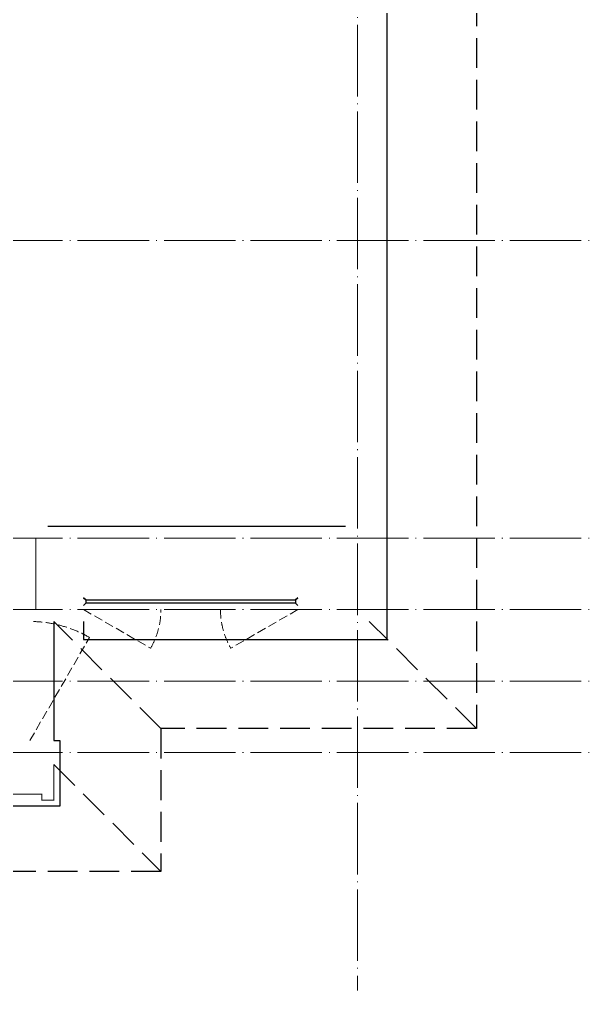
# Model space of a CAD drawing. Extents: x 27938 to 725830, y -209821 to 1628073.
# Drawn here: x 324078 to 328917, y 671157 to 679314 of the extents above; entities that cross this region are included whole.
import ezdxf

# ---------------------------------------------------------------- set-up
doc = ezdxf.new("R2010")
doc.units = 0
doc.header["$LTSCALE"] = 1000
doc.header["$MEASUREMENT"] = 0
doc.linetypes.add('DASH', pattern=[0.35, 0.25, -0.1])
doc.linetypes.add('DOTE', pattern=[2.42, 2, -0.2, 0.02, -0.2])
for name, color, linetype in [('3-栏杆1', 135, 'Continuous'), ('3.5方案汇报，与郭总、侯月琴确定户型_t8$0$2020.03.04 -1安徽标准化洋房户型(UA）_t8_t8$0$看线', 154, 'Continuous'), ('卫生间', 6, 'Continuous'), ('看线', 251, 'Continuous')]:
    doc.layers.add(name, color=color, linetype=linetype)
doc.layers.add('DOTE', color=19, linetype='DOTE', lineweight=9)
doc.layers.add('WINDOW', color=144, linetype='Continuous', lineweight=15)

# ---------------------------------------------------------------- blocks, each defined once
blk = doc.blocks.new('GDRDADWDAD')
at = {"layer": 'DOTE', "linetype": 'DOTE', "ltscale": 0.3}
for p, q in [((326916.6, 690157.2), (326916.6, 671157.2)), ((270116.6, 677457.2), (328916.6, 677457.2)), ((270116.6, 674957.2), (328916.6, 674957.2)), ((324216.6, 674957.2), (324216.6, 674357.2)), ((270116.6, 674357.2), (328916.6, 674357.2)), ((270116.6, 673757.2), (328916.6, 673757.2)), ((270116.6, 673157.2), (328916.6, 673157.2))]:
    blk.add_line(p, q, dxfattribs=at)
blk = doc.blocks.new('HFGHFHF')
at = {"layer": '卫生间', "color": 159, "linetype": 'DASH', "true_color": 0x22346e}
for p, q in [((271116.6, 673357.2), (272016.6, 674257.2)), ((273766.6, 673357.2), (274666.6, 674257.2)), ((274666.6, 673057.2), (273766.6, 672157.2))]:
    blk.add_line(p, q, dxfattribs=at)
blk.add_lwpolyline([(282616.8, 689157.2), (280916.6, 689157.2), (280916.6, 684657.2), (280916.6, 684657.2), (280916.6, 684357.2), (272916.6, 684357.2), (272916.6, 683357.2), (271116.6, 683357.2), (271116.6, 673357.2), (273766.6, 673357.2), (273766.6, 672157.2), (297866.6, 672157.2), (297866.6, 673357.2), (299516.6, 673357.2)], dxfattribs=at)

msp = doc.modelspace()

# ---------------------------------------------------------------- linework, layer by layer
at = {"color": 30, "const_width": 8}
msp.add_lwpolyline([(324366.6, 673057.2), (324366.6, 672757.2), (324266.6, 672757.2), (324266.6, 672807.2), (323216.6, 672807.2), (323216.6, 673057.2)], dxfattribs=at)
at = {"layer": '3-栏杆1', "color": 5}
for p, q in [((324636.8, 674439.4), (324616.6, 674457.2)), ((324616.6, 674457.2), (324636.8, 674439.4)), ((324636.8, 674410.1), (324616.6, 674390.3)), ((324616.6, 674390.3), (324636.8, 674410.1)), ((324636.8, 674439.3), (326396.3, 674439.4)), ((324636.8, 674439.4), (324636.8, 674410.1)), ((326396.3, 674410.1), (324636.8, 674410)), ((326396.3, 674439.4), (326416.6, 674457.2)), ((326416.6, 674457.2), (326396.3, 674439.4)), ((326396.3, 674439.4), (326396.3, 674410.1)), ((326416.6, 674390.3), (326396.3, 674410.1))]:
    msp.add_line(p, q, dxfattribs=at)
at = {"layer": '3.5方案汇报，与郭总、侯月琴确定户型_t8$0$2020.03.04 -1安徽标准化洋房户型(UA）_t8_t8$0$看线', "ltscale": 10}
msp.add_line((324316.6, 675057.2), (326816.6, 675057.2), dxfattribs=at)
at = {"layer": 'WINDOW', "color": 250, "linetype": 'DASH', "ltscale": 0.3}
for points in [[(324616.6, 674357.2), (325179.7, 674032.5, 0.131485), (325266.6, 674357.2)], [(326416.6, 674357.2), (325853.4, 674032.5, -0.131485), (325766.6, 674357.2)], [(324166.6, 673257.2), (324666.6, 674123.2, 0.131652), (324166.6, 674257.2)]]:
    msp.add_lwpolyline(points, format="xyb", dxfattribs=at)
at = {"layer": '看线', "color": 201}
for points in [[(324616.7, 674257.2), (324616.7, 674107.2), (327166.7, 674107.2), (327166.7, 682607.2), (325516.9, 682607.2), (325516.9, 682457.2)], [(324366.6, 673257.2), (324416.6, 673257.2), (324416.6, 672707.2), (323166.6, 672707.2), (323166.6, 672907.2)]]:
    msp.add_lwpolyline(points, dxfattribs=at)
at = {"layer": '看线', "color": 202, "ltscale": 0.5}
msp.add_lwpolyline([(324366.6, 674257.2), (324366.6, 673257.2)], dxfattribs=at)

# ---------------------------------------------------------------- block references
msp.add_blockref('GDRDADWDAD', (0, 0))
at = {"xscale": -1}
msp.add_blockref('HFGHFHF', (599033.2, 0), dxfattribs=at)

doc.saveas('drawing.dxf')
